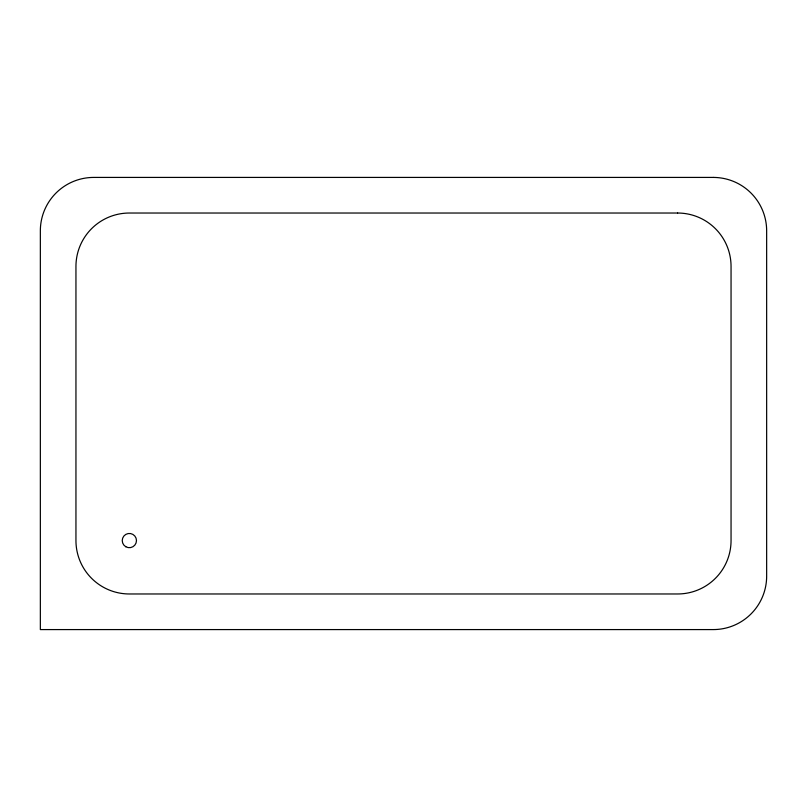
<?xml version="1.0" encoding="UTF-8"?>
<svg xmlns="http://www.w3.org/2000/svg" width="807" height="807" viewBox="0 0 807 807"><rect width="100%" height="100%" fill="white"/><g stroke="black" fill="none" stroke-linecap="round" stroke-linejoin="round"><path stroke-width="1.21" d="M713.247 177.419L93.753 177.419A53.403 53.403 0 0 0 40.35 230.822L40.35 629.581L713.247 629.581A53.403 53.403 0 0 0 766.65 576.178L766.65 230.822A53.403 53.403 0 0 0 713.247 177.419M677.638 213.028L129.362 213.028A53.403 53.403 0 0 0 75.949 266.431L75.949 540.569A53.403 53.403 0 0 0 129.362 593.972L677.638 593.972A53.403 53.403 0 0 0 731.051 540.569L731.051 266.431A53.403 53.403 0 0 0 677.638 213.028M125.801 546.743A7.122 7.122 0 0 0 136.474 540.569A7.122 7.122 0 0 0 125.801 534.405A7.122 7.122 0 0 0 125.801 546.743"/></g></svg>
